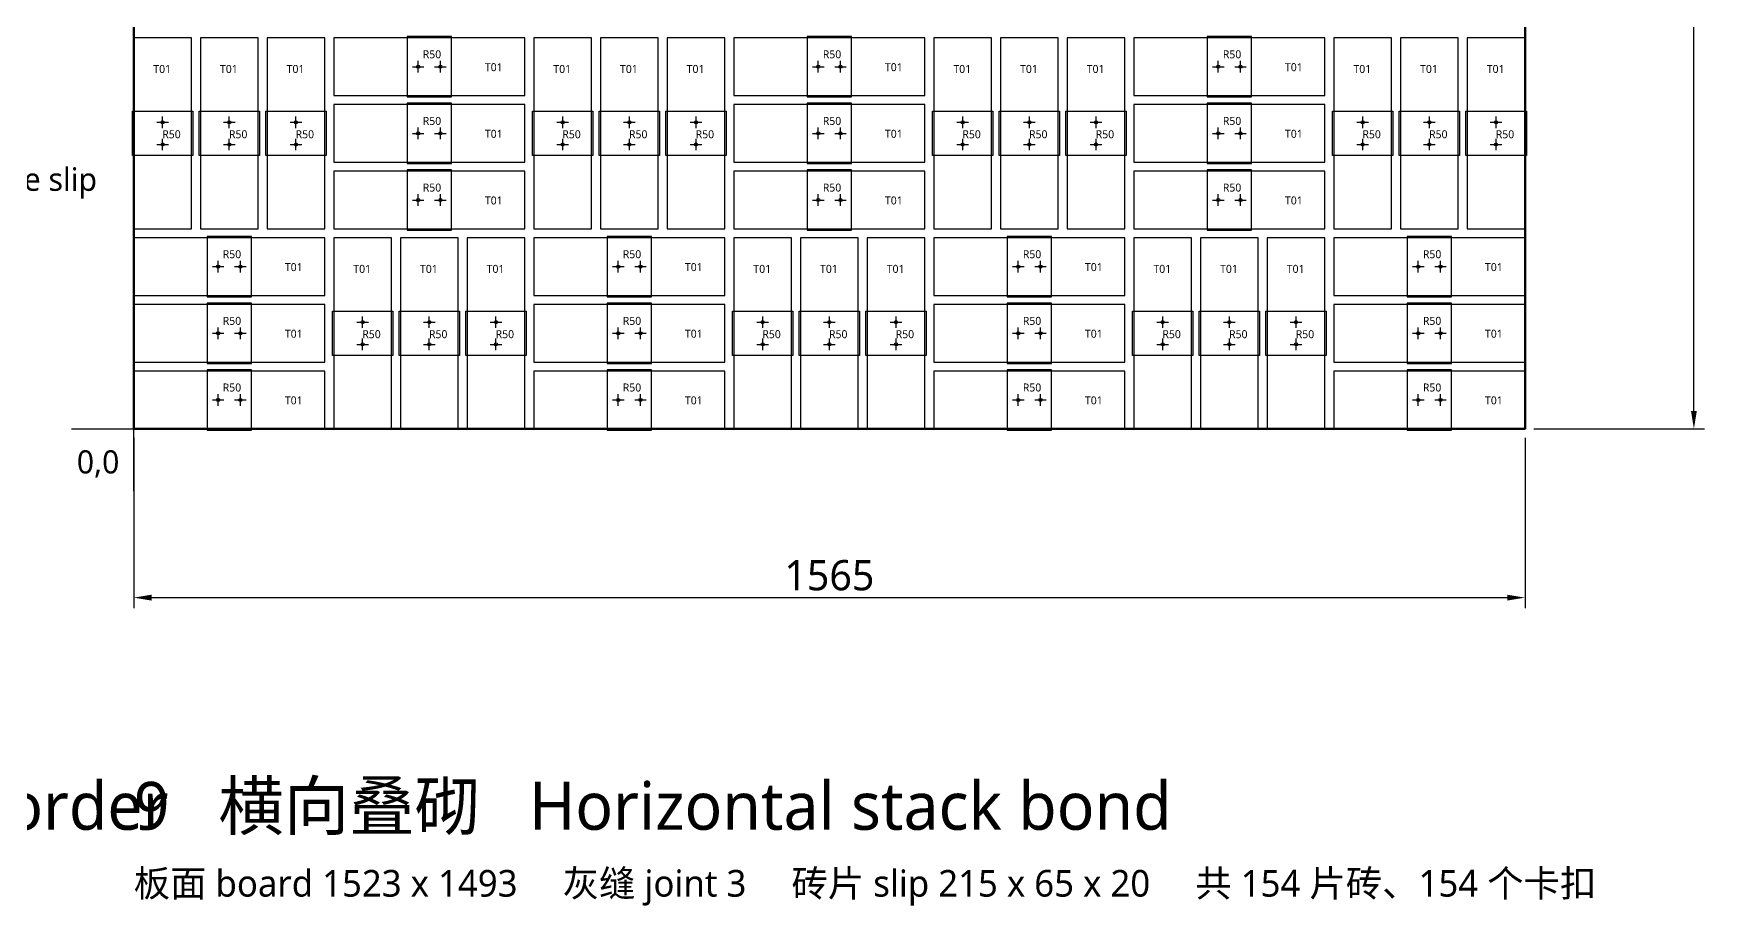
# Model space of a CAD drawing. Header units: millimetres. Extents: x -190 to 8130, y -7782 to 208.
# Drawn here: x 5032 to 6912, y -5656 to -4674 of the extents above; entities that cross this region are included whole.
import ezdxf
from ezdxf.enums import TextEntityAlignment as Align

# ---------------------------------------------------------------- set-up
doc = ezdxf.new("R2010")
doc.units = ezdxf.units.MM
for name, color, linetype in [('BOARD', 7, 'Continuous'), ('DIM', 8, 'Continuous'), ('ORIGIN', 1, 'Continuous'), ('P6_CLIP', 4, 'Continuous'), ('P6_HOLE', 1, 'Continuous'), ('P6_SLIP', 7, 'Continuous'), ('P6_TXT_B', 7, 'Continuous'), ('P6_TXT_C', 4, 'Continuous'), ('TITLE', 7, 'Continuous')]:
    doc.layers.add(name, color=color, linetype=linetype)
doc.styles.add('CN', font='msyh.ttc')
doc.dimstyles.new('MM', dxfattribs={"dimtxt": 34, "dimasz": 20, "dimexe": 12, "dimexo": 10, "dimgap": 8, "dimtad": 1, "dimdec": 1, "dimdsep": 46, "dimtxsty": 'CN', "dimcen": 2.5, "dimazin": 3, "dimtfac": 1, "dimtmove": 0, "dimatfit": 3})

msp = doc.modelspace()

# ---------------------------------------------------------------- linework, layer by layer
at = {"layer": 'BOARD', "lineweight": 50}
msp.add_lwpolyline([(5145, -5119.5), (6710, -5119.5), (6710, -3554.5), (5145, -3554.5)], close=True, dxfattribs=at)
at = {"layer": 'ORIGIN'}
for p, q in [((5145, -5189.5), (5145, -5029.5)), ((5075, -5119.5), (5235, -5119.5))]:
    msp.add_line(p, q, dxfattribs=at)
at = {"layer": 'P6_CLIP'}
for points in [[(5452.5, -4746), (5502.5, -4746), (5502.5, -4678), (5452.5, -4678)], [(5902.5, -4746), (5952.5, -4746), (5952.5, -4678), (5902.5, -4678)], [(6352.5, -4746), (6402.5, -4746), (6402.5, -4678), (6352.5, -4678)], [(5452.5, -4821), (5502.5, -4821), (5502.5, -4753), (5452.5, -4753)], [(5902.5, -4821), (5952.5, -4821), (5952.5, -4753), (5902.5, -4753)], [(6352.5, -4821), (6402.5, -4821), (6402.5, -4753), (6352.5, -4753)], [(5143.5, -4812), (5143.5, -4762), (5211.5, -4762), (5211.5, -4812)], [(5218.5, -4812), (5218.5, -4762), (5286.5, -4762), (5286.5, -4812)], [(5293.5, -4812), (5293.5, -4762), (5361.5, -4762), (5361.5, -4812)], [(5593.5, -4812), (5593.5, -4762), (5661.5, -4762), (5661.5, -4812)], [(5668.5, -4812), (5668.5, -4762), (5736.5, -4762), (5736.5, -4812)], [(5743.5, -4812), (5743.5, -4762), (5811.5, -4762), (5811.5, -4812)], [(6043.5, -4812), (6043.5, -4762), (6111.5, -4762), (6111.5, -4812)], [(6118.5, -4812), (6118.5, -4762), (6186.5, -4762), (6186.5, -4812)], [(6193.5, -4812), (6193.5, -4762), (6261.5, -4762), (6261.5, -4812)], [(6493.5, -4812), (6493.5, -4762), (6561.5, -4762), (6561.5, -4812)], [(6568.5, -4812), (6568.5, -4762), (6636.5, -4762), (6636.5, -4812)], [(6643.5, -4812), (6643.5, -4762), (6711.5, -4762), (6711.5, -4812)], [(5452.5, -4896), (5502.5, -4896), (5502.5, -4828), (5452.5, -4828)], [(5902.5, -4896), (5952.5, -4896), (5952.5, -4828), (5902.5, -4828)], [(6352.5, -4896), (6402.5, -4896), (6402.5, -4828), (6352.5, -4828)], [(5227.5, -4971), (5277.5, -4971), (5277.5, -4903), (5227.5, -4903)], [(5677.5, -4971), (5727.5, -4971), (5727.5, -4903), (5677.5, -4903)], [(6127.5, -4971), (6177.5, -4971), (6177.5, -4903), (6127.5, -4903)], [(6577.5, -4971), (6627.5, -4971), (6627.5, -4903), (6577.5, -4903)], [(5227.5, -5046), (5277.5, -5046), (5277.5, -4978), (5227.5, -4978)], [(5677.5, -5046), (5727.5, -5046), (5727.5, -4978), (5677.5, -4978)], [(6127.5, -5046), (6177.5, -5046), (6177.5, -4978), (6127.5, -4978)], [(6577.5, -5046), (6627.5, -5046), (6627.5, -4978), (6577.5, -4978)], [(5368.5, -5037), (5368.5, -4987), (5436.5, -4987), (5436.5, -5037)], [(5443.5, -5037), (5443.5, -4987), (5511.5, -4987), (5511.5, -5037)], [(5518.5, -5037), (5518.5, -4987), (5586.5, -4987), (5586.5, -5037)], [(5818.5, -5037), (5818.5, -4987), (5886.5, -4987), (5886.5, -5037)], [(5893.5, -5037), (5893.5, -4987), (5961.5, -4987), (5961.5, -5037)], [(5968.5, -5037), (5968.5, -4987), (6036.5, -4987), (6036.5, -5037)], [(6268.5, -5037), (6268.5, -4987), (6336.5, -4987), (6336.5, -5037)], [(6343.5, -5037), (6343.5, -4987), (6411.5, -4987), (6411.5, -5037)], [(6418.5, -5037), (6418.5, -4987), (6486.5, -4987), (6486.5, -5037)], [(5227.5, -5121), (5277.5, -5121), (5277.5, -5053), (5227.5, -5053)], [(5677.5, -5121), (5727.5, -5121), (5727.5, -5053), (5677.5, -5053)], [(6127.5, -5121), (6177.5, -5121), (6177.5, -5053), (6127.5, -5053)], [(6577.5, -5121), (6627.5, -5121), (6627.5, -5053), (6577.5, -5053)]]:
    msp.add_lwpolyline(points, close=True, dxfattribs=at)
at = {"layer": 'P6_HOLE'}
for p, q in [((5458.5, -4712), (5471.5, -4712)), ((5465, -4718.5), (5465, -4705.5)), ((5483.5, -4712), (5496.5, -4712)), ((5490, -4718.5), (5490, -4705.5)), ((5908.5, -4712), (5921.5, -4712)), ((5915, -4718.5), (5915, -4705.5)), ((5933.5, -4712), (5946.5, -4712)), ((5940, -4718.5), (5940, -4705.5)), ((6358.5, -4712), (6371.5, -4712)), ((6365, -4718.5), (6365, -4705.5)), ((6383.5, -4712), (6396.5, -4712)), ((6390, -4718.5), (6390, -4705.5)), ((5171, -4774.5), (5184, -4774.5)), ((5177.5, -4781), (5177.5, -4768)), ((5246, -4774.5), (5259, -4774.5)), ((5252.5, -4781), (5252.5, -4768)), ((5321, -4774.5), (5334, -4774.5)), ((5327.5, -4781), (5327.5, -4768)), ((5621, -4774.5), (5634, -4774.5)), ((5627.5, -4781), (5627.5, -4768)), ((5696, -4774.5), (5709, -4774.5)), ((5702.5, -4781), (5702.5, -4768)), ((5771, -4774.5), (5784, -4774.5)), ((5777.5, -4781), (5777.5, -4768)), ((6071, -4774.5), (6084, -4774.5)), ((6077.5, -4781), (6077.5, -4768)), ((6146, -4774.5), (6159, -4774.5)), ((6152.5, -4781), (6152.5, -4768)), ((6221, -4774.5), (6234, -4774.5)), ((6227.5, -4781), (6227.5, -4768)), ((6521, -4774.5), (6534, -4774.5)), ((6527.5, -4781), (6527.5, -4768)), ((6596, -4774.5), (6609, -4774.5)), ((6602.5, -4781), (6602.5, -4768)), ((6671, -4774.5), (6684, -4774.5)), ((6677.5, -4781), (6677.5, -4768)), ((5177.5, -4806), (5177.5, -4793)), ((5252.5, -4806), (5252.5, -4793)), ((5327.5, -4806), (5327.5, -4793)), ((5458.5, -4787), (5471.5, -4787)), ((5465, -4793.5), (5465, -4780.5)), ((5483.5, -4787), (5496.5, -4787)), ((5490, -4793.5), (5490, -4780.5)), ((5627.5, -4806), (5627.5, -4793)), ((5702.5, -4806), (5702.5, -4793)), ((5777.5, -4806), (5777.5, -4793)), ((5908.5, -4787), (5921.5, -4787)), ((5915, -4793.5), (5915, -4780.5)), ((5933.5, -4787), (5946.5, -4787)), ((5940, -4793.5), (5940, -4780.5)), ((6077.5, -4806), (6077.5, -4793)), ((6152.5, -4806), (6152.5, -4793)), ((6227.5, -4806), (6227.5, -4793)), ((6358.5, -4787), (6371.5, -4787)), ((6365, -4793.5), (6365, -4780.5)), ((6383.5, -4787), (6396.5, -4787)), ((6390, -4793.5), (6390, -4780.5)), ((6527.5, -4806), (6527.5, -4793)), ((6602.5, -4806), (6602.5, -4793)), ((6677.5, -4806), (6677.5, -4793)), ((5171, -4799.5), (5184, -4799.5)), ((5246, -4799.5), (5259, -4799.5)), ((5321, -4799.5), (5334, -4799.5)), ((5621, -4799.5), (5634, -4799.5)), ((5696, -4799.5), (5709, -4799.5)), ((5771, -4799.5), (5784, -4799.5)), ((6071, -4799.5), (6084, -4799.5)), ((6146, -4799.5), (6159, -4799.5)), ((6221, -4799.5), (6234, -4799.5)), ((6521, -4799.5), (6534, -4799.5)), ((6596, -4799.5), (6609, -4799.5)), ((6671, -4799.5), (6684, -4799.5)), ((5458.5, -4862), (5471.5, -4862)), ((5465, -4868.5), (5465, -4855.5)), ((5483.5, -4862), (5496.5, -4862)), ((5490, -4868.5), (5490, -4855.5)), ((5908.5, -4862), (5921.5, -4862)), ((5915, -4868.5), (5915, -4855.5)), ((5933.5, -4862), (5946.5, -4862)), ((5940, -4868.5), (5940, -4855.5)), ((6358.5, -4862), (6371.5, -4862)), ((6365, -4868.5), (6365, -4855.5)), ((6383.5, -4862), (6396.5, -4862)), ((6390, -4868.5), (6390, -4855.5)), ((5233.5, -4937), (5246.5, -4937)), ((5240, -4943.5), (5240, -4930.5)), ((5258.5, -4937), (5271.5, -4937)), ((5265, -4943.5), (5265, -4930.5)), ((5683.5, -4937), (5696.5, -4937)), ((5690, -4943.5), (5690, -4930.5)), ((5708.5, -4937), (5721.5, -4937)), ((5715, -4943.5), (5715, -4930.5)), ((6133.5, -4937), (6146.5, -4937)), ((6140, -4943.5), (6140, -4930.5)), ((6158.5, -4937), (6171.5, -4937)), ((6165, -4943.5), (6165, -4930.5)), ((6583.5, -4937), (6596.5, -4937)), ((6590, -4943.5), (6590, -4930.5)), ((6608.5, -4937), (6621.5, -4937)), ((6615, -4943.5), (6615, -4930.5)), ((5396, -4999.5), (5409, -4999.5)), ((5402.5, -5006), (5402.5, -4993)), ((5471, -4999.5), (5484, -4999.5)), ((5477.5, -5006), (5477.5, -4993)), ((5546, -4999.5), (5559, -4999.5)), ((5552.5, -5006), (5552.5, -4993)), ((5846, -4999.5), (5859, -4999.5)), ((5852.5, -5006), (5852.5, -4993)), ((5921, -4999.5), (5934, -4999.5)), ((5927.5, -5006), (5927.5, -4993)), ((5996, -4999.5), (6009, -4999.5)), ((6002.5, -5006), (6002.5, -4993)), ((6296, -4999.5), (6309, -4999.5)), ((6302.5, -5006), (6302.5, -4993)), ((6371, -4999.5), (6384, -4999.5)), ((6377.5, -5006), (6377.5, -4993)), ((6446, -4999.5), (6459, -4999.5)), ((6452.5, -5006), (6452.5, -4993)), ((5233.5, -5012), (5246.5, -5012)), ((5240, -5018.5), (5240, -5005.5)), ((5258.5, -5012), (5271.5, -5012)), ((5265, -5018.5), (5265, -5005.5)), ((5402.5, -5031), (5402.5, -5018)), ((5477.5, -5031), (5477.5, -5018)), ((5552.5, -5031), (5552.5, -5018)), ((5683.5, -5012), (5696.5, -5012)), ((5690, -5018.5), (5690, -5005.5)), ((5708.5, -5012), (5721.5, -5012)), ((5715, -5018.5), (5715, -5005.5)), ((5852.5, -5031), (5852.5, -5018)), ((5927.5, -5031), (5927.5, -5018)), ((6002.5, -5031), (6002.5, -5018)), ((6133.5, -5012), (6146.5, -5012)), ((6140, -5018.5), (6140, -5005.5)), ((6158.5, -5012), (6171.5, -5012)), ((6165, -5018.5), (6165, -5005.5)), ((6302.5, -5031), (6302.5, -5018)), ((6377.5, -5031), (6377.5, -5018)), ((6452.5, -5031), (6452.5, -5018)), ((6583.5, -5012), (6596.5, -5012)), ((6590, -5018.5), (6590, -5005.5)), ((6608.5, -5012), (6621.5, -5012)), ((6615, -5018.5), (6615, -5005.5)), ((5396, -5024.5), (5409, -5024.5)), ((5471, -5024.5), (5484, -5024.5)), ((5546, -5024.5), (5559, -5024.5)), ((5846, -5024.5), (5859, -5024.5)), ((5921, -5024.5), (5934, -5024.5)), ((5996, -5024.5), (6009, -5024.5)), ((6296, -5024.5), (6309, -5024.5)), ((6371, -5024.5), (6384, -5024.5)), ((6446, -5024.5), (6459, -5024.5)), ((5233.5, -5087), (5246.5, -5087)), ((5240, -5093.5), (5240, -5080.5)), ((5258.5, -5087), (5271.5, -5087)), ((5265, -5093.5), (5265, -5080.5)), ((5683.5, -5087), (5696.5, -5087)), ((5690, -5093.5), (5690, -5080.5)), ((5708.5, -5087), (5721.5, -5087)), ((5715, -5093.5), (5715, -5080.5)), ((6133.5, -5087), (6146.5, -5087)), ((6140, -5093.5), (6140, -5080.5)), ((6158.5, -5087), (6171.5, -5087)), ((6165, -5093.5), (6165, -5080.5)), ((6583.5, -5087), (6596.5, -5087)), ((6590, -5093.5), (6590, -5080.5)), ((6608.5, -5087), (6621.5, -5087)), ((6615, -5093.5), (6615, -5080.5))]:
    msp.add_line(p, q, dxfattribs=at)
for centre in [(5465, -4712), (5490, -4712), (5915, -4712), (5940, -4712), (6365, -4712), (6390, -4712), (5177.5, -4774.5), (5252.5, -4774.5), (5327.5, -4774.5), (5627.5, -4774.5), (5702.5, -4774.5), (5777.5, -4774.5), (6077.5, -4774.5), (6152.5, -4774.5), (6227.5, -4774.5), (6527.5, -4774.5), (6602.5, -4774.5), (6677.5, -4774.5), (5465, -4787), (5490, -4787), (5915, -4787), (5940, -4787), (6365, -4787), (6390, -4787), (5177.5, -4799.5), (5252.5, -4799.5), (5327.5, -4799.5), (5627.5, -4799.5), (5702.5, -4799.5), (5777.5, -4799.5), (6077.5, -4799.5), (6152.5, -4799.5), (6227.5, -4799.5), (6527.5, -4799.5), (6602.5, -4799.5), (6677.5, -4799.5), (5465, -4862), (5490, -4862), (5915, -4862), (5940, -4862), (6365, -4862), (6390, -4862), (5240, -4937), (5265, -4937), (5690, -4937), (5715, -4937), (6140, -4937), (6165, -4937), (6590, -4937), (6615, -4937), (5402.5, -4999.5), (5477.5, -4999.5), (5552.5, -4999.5), (5852.5, -4999.5), (5927.5, -4999.5), (6002.5, -4999.5), (6302.5, -4999.5), (6377.5, -4999.5), (6452.5, -4999.5), (5240, -5012), (5265, -5012), (5690, -5012), (5715, -5012), (6140, -5012), (6165, -5012), (6590, -5012), (6615, -5012), (5402.5, -5024.5), (5477.5, -5024.5), (5552.5, -5024.5), (5852.5, -5024.5), (5927.5, -5024.5), (6002.5, -5024.5), (6302.5, -5024.5), (6377.5, -5024.5), (6452.5, -5024.5), (5240, -5087), (5265, -5087), (5690, -5087), (5715, -5087), (6140, -5087), (6165, -5087), (6590, -5087), (6615, -5087)]:
    msp.add_circle(centre, 1.75, dxfattribs=at)
at = {"layer": 'P6_SLIP'}
for points in [[(5145, -4894.5), (5210, -4894.5), (5210, -4679.5), (5145, -4679.5)], [(5220, -4894.5), (5285, -4894.5), (5285, -4679.5), (5220, -4679.5)], [(5295, -4894.5), (5360, -4894.5), (5360, -4679.5), (5295, -4679.5)], [(5370, -4744.5), (5585, -4744.5), (5585, -4679.5), (5370, -4679.5)], [(5595, -4894.5), (5660, -4894.5), (5660, -4679.5), (5595, -4679.5)], [(5670, -4894.5), (5735, -4894.5), (5735, -4679.5), (5670, -4679.5)], [(5745, -4894.5), (5810, -4894.5), (5810, -4679.5), (5745, -4679.5)], [(5820, -4744.5), (6035, -4744.5), (6035, -4679.5), (5820, -4679.5)], [(6045, -4894.5), (6110, -4894.5), (6110, -4679.5), (6045, -4679.5)], [(6120, -4894.5), (6185, -4894.5), (6185, -4679.5), (6120, -4679.5)], [(6195, -4894.5), (6260, -4894.5), (6260, -4679.5), (6195, -4679.5)], [(6270, -4744.5), (6485, -4744.5), (6485, -4679.5), (6270, -4679.5)], [(6495, -4894.5), (6560, -4894.5), (6560, -4679.5), (6495, -4679.5)], [(6570, -4894.5), (6635, -4894.5), (6635, -4679.5), (6570, -4679.5)], [(6645, -4894.5), (6710, -4894.5), (6710, -4679.5), (6645, -4679.5)], [(5370, -4819.5), (5585, -4819.5), (5585, -4754.5), (5370, -4754.5)], [(5820, -4819.5), (6035, -4819.5), (6035, -4754.5), (5820, -4754.5)], [(6270, -4819.5), (6485, -4819.5), (6485, -4754.5), (6270, -4754.5)], [(5370, -4894.5), (5585, -4894.5), (5585, -4829.5), (5370, -4829.5)], [(5820, -4894.5), (6035, -4894.5), (6035, -4829.5), (5820, -4829.5)], [(6270, -4894.5), (6485, -4894.5), (6485, -4829.5), (6270, -4829.5)], [(5145, -4969.5), (5360, -4969.5), (5360, -4904.5), (5145, -4904.5)], [(5370, -5119.5), (5435, -5119.5), (5435, -4904.5), (5370, -4904.5)], [(5445, -5119.5), (5510, -5119.5), (5510, -4904.5), (5445, -4904.5)], [(5520, -5119.5), (5585, -5119.5), (5585, -4904.5), (5520, -4904.5)], [(5595, -4969.5), (5810, -4969.5), (5810, -4904.5), (5595, -4904.5)], [(5820, -5119.5), (5885, -5119.5), (5885, -4904.5), (5820, -4904.5)], [(5895, -5119.5), (5960, -5119.5), (5960, -4904.5), (5895, -4904.5)], [(5970, -5119.5), (6035, -5119.5), (6035, -4904.5), (5970, -4904.5)], [(6045, -4969.5), (6260, -4969.5), (6260, -4904.5), (6045, -4904.5)], [(6270, -5119.5), (6335, -5119.5), (6335, -4904.5), (6270, -4904.5)], [(6345, -5119.5), (6410, -5119.5), (6410, -4904.5), (6345, -4904.5)], [(6420, -5119.5), (6485, -5119.5), (6485, -4904.5), (6420, -4904.5)], [(6495, -4969.5), (6710, -4969.5), (6710, -4904.5), (6495, -4904.5)], [(5145, -5044.5), (5360, -5044.5), (5360, -4979.5), (5145, -4979.5)], [(5595, -5044.5), (5810, -5044.5), (5810, -4979.5), (5595, -4979.5)], [(6045, -5044.5), (6260, -5044.5), (6260, -4979.5), (6045, -4979.5)], [(6495, -5044.5), (6710, -5044.5), (6710, -4979.5), (6495, -4979.5)], [(5145, -5119.5), (5360, -5119.5), (5360, -5054.5), (5145, -5054.5)], [(5595, -5119.5), (5810, -5119.5), (5810, -5054.5), (5595, -5054.5)], [(6045, -5119.5), (6260, -5119.5), (6260, -5054.5), (6045, -5054.5)], [(6495, -5119.5), (6710, -5119.5), (6710, -5054.5), (6495, -5054.5)]]:
    msp.add_lwpolyline(points, close=True, dxfattribs=at)

# ---------------------------------------------------------------- texts
at = {"layer": 'DIM', "style": 'CN'}
msp.add_text('比例校核 SCALE CHECK   整砖片 whole slip', height=26, dxfattribs=at).set_placement((4437.5, -4859.5), align=Align.BOTTOM_LEFT)
at = {"layer": 'ORIGIN', "style": 'CN'}
msp.add_text('0,0', height=26, dxfattribs=at).set_placement((5081, -5177.5), align=Align.BOTTOM_LEFT)
at = {"layer": 'P6_TXT_B', "style": 'CN'}
for p in [(5177, -4714.5), (5252, -4714.5), (5327, -4714.5), (5550, -4712.5), (5627, -4714.5), (5702, -4714.5), (5777, -4714.5), (6000, -4712.5), (6077, -4714.5), (6152, -4714.5), (6227, -4714.5), (6450, -4712.5), (6527, -4714.5), (6602, -4714.5), (6677, -4714.5), (5550, -4787.5), (6000, -4787.5), (6450, -4787.5), (5550, -4862.5), (6000, -4862.5), (6450, -4862.5), (5325, -4937.5), (5402, -4939.5), (5477, -4939.5), (5552, -4939.5), (5775, -4937.5), (5852, -4939.5), (5927, -4939.5), (6002, -4939.5), (6225, -4937.5), (6302, -4939.5), (6377, -4939.5), (6452, -4939.5), (6675, -4937.5), (5325, -5012.5), (5775, -5012.5), (6225, -5012.5), (6675, -5012.5), (5325, -5087.5), (5775, -5087.5), (6225, -5087.5), (6675, -5087.5)]:
    msp.add_text('T01', height=9, dxfattribs=at).set_placement(p, align=Align.MIDDLE_CENTER)
at = {"layer": 'P6_TXT_C', "style": 'CN'}
for p in [(5480.5, -4698), (5930.5, -4698), (6380.5, -4698), (5480.5, -4773), (5930.5, -4773), (6380.5, -4773), (5187.5, -4788), (5262.5, -4788), (5337.5, -4788), (5637.5, -4788), (5712.5, -4788), (5787.5, -4788), (6087.5, -4788), (6162.5, -4788), (6237.5, -4788), (6537.5, -4788), (6612.5, -4788), (6687.5, -4788), (5480.5, -4848), (5930.5, -4848), (6380.5, -4848), (5255.5, -4923), (5705.5, -4923), (6155.5, -4923), (6605.5, -4923), (5255.5, -4998), (5705.5, -4998), (6155.5, -4998), (6605.5, -4998), (5412.5, -5013), (5487.5, -5013), (5562.5, -5013), (5862.5, -5013), (5937.5, -5013), (6012.5, -5013), (6312.5, -5013), (6387.5, -5013), (6462.5, -5013), (5255.5, -5073), (5705.5, -5073), (6155.5, -5073), (6605.5, -5073)]:
    msp.add_text('R50', height=9, dxfattribs=at).set_placement(p, align=Align.MIDDLE_CENTER)
at = {"layer": 'TITLE', "style": 'CN'}
for s, height, p in [('8   45 度编织纹，外圈双层边框   Basketweave at 45 deg inside a two-slip border', 54, (2572.5, -5587)), ('9   横向叠砌   Horizontal stack bond', 54, (5145, -5587)), ('板面 board 1523 x 1493     灰缝 joint 3     砖片 slip 215 x 65 x 20     共 154 片砖、154 个卡扣', 30, (5145, -5655))]:
    msp.add_text(s, height=height, dxfattribs=at).set_placement(p, align=Align.BOTTOM_LEFT)

# ---------------------------------------------------------------- dimensions: what is measured, and where the dimension line sits
at = {"layer": 'DIM'}
msp.add_linear_dim(base=(6900, -5119.5), p1=(6710, -5119.5), p2=(6710, -3554.5), angle=90, dimstyle='MM', dxfattribs=at).render()
msp.add_linear_dim(base=(5145, -5309.5), p1=(5145, -5119.5), p2=(6710, -5119.5), dimstyle='MM', dxfattribs=at).render()

doc.saveas('drawing.dxf')
